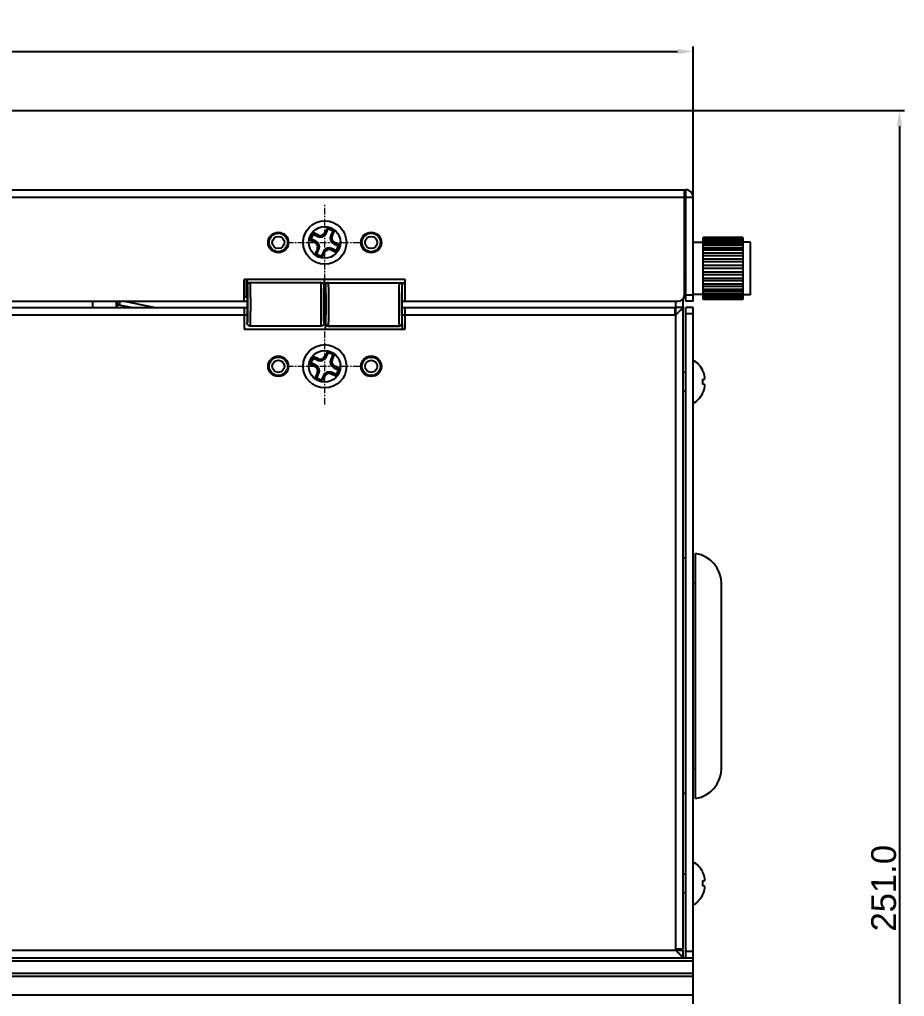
# Model space of a CAD drawing. Header units: millimetres. Extents: x 12659 to 13466, y -343 to 215.
# Drawn here: x 13110.9 to 13253.9, y -169 to -11.3 of the extents above; entities that cross this region are included whole.
import ezdxf

# ---------------------------------------------------------------- set-up
doc = ezdxf.new("R2010")
doc.units = ezdxf.units.MM
doc.header["$PDMODE"] = 3
doc.header["$PDSIZE"] = 1
doc.linetypes.add('CENTER', pattern=[17.8, 10.75, -2.35, 2.35, -2.35])
doc.linetypes.add('CENTERX2', pattern=[101.6, 63.5, -12.7, 12.7, -12.7])
doc.layers.get('0').update_dxf_attribs({"linetype": 'CONTINUOUS'})
doc.layers.get('Defpoints').update_dxf_attribs({"linetype": 'CONTINUOUS'})
doc.layers.add('3', color=112, linetype='CENTERX2', lineweight=15)
doc.layers.add('Dim', color=1, linetype='CONTINUOUS')
doc.styles.add('OMI-1', font='arial.ttf', dxfattribs={"oblique": 1})
doc.dimstyles.new('1', dxfattribs={"dimtxt": 4, "dimasz": 2.5, "dimexe": 0.8, "dimexo": 0.3, "dimgap": 0.5, "dimtad": 1, "dimtoh": 1, "dimdec": 1, "dimzin": 0, "dimdsep": 46, "dimtxsty": 'OMI-1', "dimcen": 0, "dimclrd": 256, "dimclre": 256, "dimclrt": 256, "dimadec": 0, "dimazin": 0, "dimtfac": 0.8, "dimtdec": 1, "dimtix": 1, "dimtmove": 0, "dimatfit": 3, "dimfxl": 1, "dimtolj": 1, "dimtzin": 0, "dimarcsym": 0})

# ---------------------------------------------------------------- blocks, each defined once
blk = doc.blocks.new('*D6275')
at = {"layer": 'Defpoints', "color": 0}
for p in [(13063.47, -25.98), (13236.72, -276.97), (13253.06, -276.97)]:
    blk.add_point(p, dxfattribs=at)
at = {"layer": 'Dim', "lineweight": -2, "ltscale": 0.1}
for p, q in [((13063.77, -25.98), (13253.86, -25.98)), ((13253.06, -28.48), (13253.06, -274.47)), ((13237.02, -276.97), (13253.86, -276.97))]:
    blk.add_line(p, q, dxfattribs=at)
at = {"layer": 'Dim'}
for points in [[(13253.48, -28.48), (13252.64, -28.48), (13253.06, -25.98)], [(13252.64, -274.47), (13253.48, -274.47), (13253.06, -276.97)]]:
    blk.add_solid(points, dxfattribs=at)
at = {"layer": 'Dim', "insert": (13250.52, -151.58), "char_height": 4, "attachment_point": 5, "rotation": 90, "style": 'OMI-1'}
blk.add_mtext('\\A1;251.0', dxfattribs=at)
blk = doc.blocks.new('*D6276')
at = {"layer": 'Defpoints', "color": 0}
for p in [(13219.72, -16.44), (12890.72, -39.97), (13219.72, -39.97)]:
    blk.add_point(p, dxfattribs=at)
at = {"layer": 'Dim', "linetype": 'Continuous', "lineweight": -2, "ltscale": 0.1}
for p, q in [((12890.72, -39.67), (12890.72, -15.64)), ((13219.72, -39.67), (13219.72, -15.64))]:
    blk.add_line(p, q, dxfattribs=at)
at = {"layer": 'Dim', "lineweight": -2, "ltscale": 0.1}
blk.add_line((12893.22, -16.44), (13217.22, -16.44), dxfattribs=at)
at = {"layer": 'Dim'}
for points in [[(12893.22, -16.03), (12893.22, -16.86), (12890.72, -16.44)], [(13217.22, -16.86), (13217.22, -16.03), (13219.72, -16.44)]]:
    blk.add_solid(points, dxfattribs=at)
at = {"layer": 'Dim', "insert": (13055.22, -13.9), "char_height": 4, "attachment_point": 5, "style": 'OMI-1'}
blk.add_mtext('\\A1;329.0', dxfattribs=at)

msp = doc.modelspace()

# ---------------------------------------------------------------- linework, layer by layer
at = {"color": 7, "linetype": 'Continuous'}
for p, q in [((12891.92, -38.77), (13218.52, -38.77)), ((13218.32, -55.77), (13218.32, -38.77)), ((13218.52, -56.77), (13218.52, -38.77)), ((12890.72, -39.97), (13219.72, -39.97)), ((13219.72, -56.77), (13219.72, -39.97)), ((13160.44, -45.82), (13160.21, -45.71)), ((13160.44, -45.82), (13160.77, -45.09)), ((13161.53, -45.44), (13161.19, -46.16)), ((13158.76, -47.06), (13158.04, -46.72)), ((13158.39, -45.97), (13159.11, -46.3)), ((13158.76, -47.06), (13158.66, -47.29)), ((13159.11, -46.3), (13159.22, -46.07)), ((13161.19, -46.16), (13161.43, -46.27)), ((13161.68, -47.49), (13161.79, -47.26)), ((13221.32, -47.27), (13219.72, -47.27)), ((13227.77, -46.47), (13221.32, -46.47)), ((13221.32, -56.47), (13221.32, -46.47)), ((13227.77, -46.5), (13221.32, -46.5)), ((13227.77, -46.59), (13221.32, -46.59)), ((13227.77, -46.71), (13221.32, -46.71)), ((13227.77, -46.93), (13221.32, -46.93)), ((13227.77, -47.13), (13221.32, -47.13)), ((13227.77, -46.47), (13227.77, -55.79)), ((13228.97, -47.22), (13227.77, -47.22)), ((13228.97, -55.72), (13228.97, -47.22)), ((13158.92, -49.11), (13159.25, -48.38)), ((13159.25, -48.38), (13159.02, -48.27)), ((13160, -48.73), (13159.67, -49.45)), ((13160, -48.73), (13160.24, -48.84)), ((13161.33, -48.24), (13161.22, -48.48)), ((13162.06, -48.58), (13161.33, -48.24)), ((13161.68, -47.49), (13162.4, -47.83)), ((13227.77, -47.46), (13221.32, -47.46)), ((13227.77, -47.75), (13221.32, -47.75)), ((13227.77, -48.17), (13221.32, -48.17)), ((13227.77, -48.52), (13221.32, -48.52)), ((13218.49, -49.47), (13218.35, -49.47)), ((13227.77, -49.02), (13221.32, -49.02)), ((13227.77, -49.42), (13221.32, -49.42)), ((13227.77, -49.98), (13221.32, -49.98)), ((13227.77, -50.42), (13221.32, -50.42)), ((13227.77, -51.01), (13221.32, -51.01)), ((13227.77, -51.45), (13221.32, -51.45)), ((13227.77, -52.05), (13221.32, -52.05)), ((13147.22, -56.77), (13147.22, -53.27)), ((13173.22, -53.27), (13147.22, -53.27)), ((13147.52, -53.27), (13147.52, -56.1)), ((13147.72, -54.14), (13147.72, -53.27)), ((13160.1, -53.27), (13160.1, -54.14)), ((13173.22, -56.77), (13173.22, -53.27)), ((13218.32, -53.25), (13218.42, -53.08)), ((13218.41, -53.06), (13218.52, -53.25)), ((13227.77, -52.49), (13221.32, -52.49)), ((13227.77, -53.07), (13221.32, -53.07)), ((13227.77, -53.49), (13221.32, -53.49)), ((13147.7, -54.27), (13147.7, -55.45)), ((13147.85, -53.92), (13147.87, -53.9)), ((13148.22, -53.76), (13148.21, -53.77)), ((13159.62, -53.77), (13148.21, -53.77)), ((13148.22, -53.76), (13159.6, -53.76)), ((13159.62, -53.77), (13159.6, -53.76)), ((13159.96, -53.9), (13159.98, -53.92)), ((13160.1, -53.8), (13160.65, -53.8)), ((13160.12, -55.45), (13160.12, -54.27)), ((13160.32, -55.67), (13160.32, -54.27)), ((13160.82, -53.77), (13172.24, -53.77)), ((13172.41, -53.8), (13173.22, -53.8)), ((13172.74, -60.27), (13172.74, -54.27)), ((13227.77, -54.02), (13221.32, -54.02)), ((13227.77, -54.4), (13221.32, -54.4)), ((13227.77, -54.86), (13221.32, -54.86)), ((13227.77, -55.18), (13221.32, -55.18)), ((12962.74, -56.77), (13147.74, -56.77)), ((13122.72, -56.77), (13122.72, -57.77)), ((13126.52, -56.77), (13126.52, -57.77)), ((13126.72, -57.77), (13126.72, -56.77)), ((13127.12, -57.41), (13127.12, -56.77)), ((13132.68, -57.77), (13127.62, -56.77)), ((13147.52, -56.1), (13147.22, -56.1)), ((13147.52, -55.7), (13147.72, -55.7)), ((13160.08, -55.46), (13160.08, -55.45)), ((13160.08, -55.46), (13160.08, -55.45)), ((13160.33, -55.67), (13160.11, -55.67)), ((13160.37, -55.67), (13160.37, -55.69)), ((13160.37, -55.67), (13160.37, -55.69)), ((13172.74, -56.77), (13217.32, -56.77)), ((13216.92, -161.37), (13216.92, -56.77)), ((13218.12, -161.37), (13218.12, -56.37)), ((13219.72, -55.77), (13218.52, -55.77)), ((13219.72, -56.77), (13218.52, -56.77)), ((13221.32, -55.67), (13219.72, -55.67)), ((13227.77, -55.55), (13221.32, -55.55)), ((13227.77, -55.79), (13221.32, -55.79)), ((13227.77, -56.06), (13221.32, -56.06)), ((13227.77, -56.22), (13221.32, -56.22)), ((13227.77, -56.38), (13221.32, -56.38)), ((13227.77, -56.44), (13221.32, -56.44)), ((13227.77, -56.47), (13221.32, -56.47)), ((13228.97, -55.72), (13227.77, -55.72)), ((13227.77, -55.8), (13227.77, -56.47)), ((12962.74, -57.77), (13147.74, -57.77)), ((13128.97, -57.77), (13126.72, -57.33)), ((13147.22, -57.77), (13147.22, -61.27)), ((13172.74, -57.77), (13216.82, -57.77)), ((13173.22, -61.27), (13173.22, -57.77)), ((13216.82, -59.07), (13216.82, -57.77)), ((13218.12, -57.77), (13216.92, -57.77)), ((13219.72, -57.77), (13218.52, -57.77)), ((13218.52, -162.77), (13218.52, -57.77)), ((13219.72, -274.97), (13219.72, -57.77)), ((12962.74, -58.97), (13147.7, -58.97)), ((13147.7, -59.1), (13147.7, -60.27)), ((13160.08, -59.1), (13160.08, -59.09)), ((13160.08, -59.1), (13160.08, -59.09)), ((13160.11, -58.87), (13160.33, -58.87)), ((13160.32, -58.97), (13160.12, -58.97)), ((13160.12, -59.09), (13160.12, -59.09)), ((13160.12, -60.27), (13160.12, -59.1)), ((13160.32, -60.27), (13160.32, -58.87)), ((13160.37, -58.86), (13160.37, -58.87)), ((13160.37, -58.86), (13160.37, -58.87)), ((13172.74, -58.97), (13216.82, -58.97)), ((13216.82, -59.07), (13216.92, -59.07)), ((13219.72, -58.77), (13218.52, -58.77)), ((13147.22, -61.27), (13173.22, -61.27)), ((13159.62, -60.77), (13148.2, -60.77)), ((13160.34, -61.27), (13160.34, -60.4)), ((13160.49, -60.64), (13160.47, -60.63)), ((13160.82, -60.77), (13172.24, -60.77)), ((13160.82, -60.77), (13160.84, -60.79)), ((13172.22, -60.79), (13160.84, -60.79)), ((13172.22, -60.79), (13172.24, -60.77)), ((13172.59, -60.63), (13172.58, -60.64)), ((13172.72, -60.4), (13172.72, -61.27)), ((13158.39, -65.97), (13159.11, -66.3)), ((13159.11, -66.3), (13159.22, -66.07)), ((13160.44, -65.82), (13160.21, -65.71)), ((13160.44, -65.82), (13160.77, -65.09)), ((13161.53, -65.44), (13161.19, -66.16)), ((13161.19, -66.16), (13161.43, -66.27)), ((13158.76, -67.06), (13158.04, -66.72)), ((13158.76, -67.06), (13158.66, -67.29)), ((13161.68, -67.49), (13161.79, -67.26)), ((13161.68, -67.49), (13162.4, -67.83)), ((13158.92, -69.11), (13159.25, -68.38)), ((13159.25, -68.38), (13159.02, -68.27)), ((13160, -68.73), (13159.67, -69.45)), ((13160, -68.73), (13160.24, -68.84)), ((13161.33, -68.24), (13161.22, -68.48)), ((13162.06, -68.58), (13161.33, -68.24)), ((13218.52, -68.27), (13218.12, -68.27)), ((13221.28, -67.97), (13221.28, -67.93)), ((13221.28, -69.36), (13221.55, -69.32)), ((13221.28, -70.18), (13221.28, -69.36)), ((13221.55, -70.23), (13221.28, -70.18)), ((13218.52, -71.27), (13218.12, -71.27)), ((13221.28, -71.62), (13221.28, -71.58)), ((13220.12, -137.07), (13220.12, -97.47)), ((13218.52, -98.27), (13218.12, -98.27)), ((13220.12, -102.27), (13219.72, -102.27)), ((13224.32, -132.14), (13224.32, -102.41)), ((13220.12, -132.27), (13219.72, -132.27)), ((13218.52, -136.27), (13218.12, -136.27)), ((13218.52, -149.27), (13218.12, -149.27)), ((13221.28, -148.97), (13221.28, -148.93)), ((13221.28, -150.36), (13221.55, -150.32)), ((13221.28, -151.18), (13221.28, -150.36)), ((13221.55, -151.23), (13221.28, -151.18)), ((13218.52, -152.27), (13218.12, -152.27)), ((13221.28, -152.62), (13221.28, -152.58)), ((12934.82, -161.57), (13218.12, -161.57)), ((13218.12, -161.37), (13216.82, -161.37)), ((13216.82, -161.37), (13216.82, -161.57)), ((13218.12, -162.77), (13218.12, -161.57)), ((13219.72, -161.77), (13218.52, -161.77)), ((12935.72, -162.77), (13219.72, -162.77)), ((12935.72, -163.27), (13219.72, -163.27)), ((12935.72, -165.27), (13219.72, -165.27)), ((12935.72, -165.77), (13219.72, -165.77)), ((12935.72, -168.77), (13219.72, -168.77))]:
    msp.add_line(p, q, dxfattribs=at)
for centre, radius in [((13160.22, -47.27), 3.5), ((13152.72, -47.27), 1.65), ((13152.72, -47.27), 1.65), ((13160.22, -47.27), 2.55), ((13167.72, -47.27), 1.65), ((13152.72, -47.27), 1.5), ((13152.72, -47.27), 1.5), ((13152.72, -47.27), 1.49), ((13152.72, -47.27), 1.49), ((13152.72, -47.27), 0.986), ((13152.72, -47.27), 0.986), ((13167.72, -47.27), 1.5), ((13167.72, -47.27), 1.49), ((13167.72, -47.27), 0.986), ((13160.22, -67.27), 3.5), ((13152.72, -67.27), 1.65), ((13152.72, -67.27), 1.5), ((13152.72, -67.27), 1.49), ((13160.22, -67.27), 2.55), ((13167.72, -67.27), 1.65), ((13167.72, -67.27), 1.5), ((13167.72, -67.27), 1.49), ((13152.72, -67.27), 0.986), ((13167.72, -67.27), 0.986)]:
    msp.add_circle(centre, radius, dxfattribs=at)
for centre, radius, start, end in [((13218.52, -39.97), 1.2, 0, 90), ((13160.22, -47.27), 2.47, 140.2691, 170.1128), ((13139.82, -91.19), 49.11, 66.737, 67.8751), ((13165.61, -44.05), 7.48, 192.6924, 194.8736), ((13159.52, -45.37), 0.762, 246.7342, 333.6478), ((13204.71, -67.76), 49.67, 152.5132, 153.6386), ((13154.03, -48.31), 7.48, 25.5083, 27.6896), ((13160.22, -47.27), 2.47, 50.2691, 80.1128), ((13160.22, -47.27), 2.25, 54.5826, 75.7993), ((13116.31, -26.87), 49.11, 336.737, 337.8751), ((13163.45, -52.67), 7.48, 102.6924, 104.8736), ((13161.26, -53.47), 7.48, 115.5083, 117.6896), ((13180.71, -2.79), 49.67, 242.5132, 243.6386), ((13160.22, -47.27), 2.25, 144.5826, 165.7993), ((13158.32, -47.97), 0.762, 336.7352, 63.6468), ((13158.35, -47.96), 1, 335.191, 65.191), ((13159.53, -45.4), 1, 245.191, 335.191), ((13162.1, -46.58), 1, 155.191, 245.191), ((13162.13, -46.57), 0.762, 156.7341, 243.6478), ((13139.73, -91.76), 49.67, 62.5132, 63.6386), ((13204.14, -67.67), 49.11, 156.737, 157.8751), ((13115.74, -26.79), 49.67, 332.5132, 333.6386), ((13160.91, -49.15), 1, 65.191, 155.191), ((13160.92, -49.18), 0.762, 66.7353, 153.6467), ((13180.62, -3.36), 49.11, 246.737, 247.8751), ((13160.22, -47.27), 2.25, 324.5826, 345.7993), ((13154.83, -50.5), 7.48, 12.6924, 14.8736), ((13160.22, -47.27), 2.47, 320.2691, 350.1128), ((13159.18, -41.08), 7.48, 295.5083, 297.6896), ((13157, -41.88), 7.48, 282.6924, 284.8736), ((13160.22, -47.27), 2.47, 230.2691, 260.1128), ((13160.22, -47.27), 2.25, 234.5826, 255.7993), ((13166.42, -46.23), 7.48, 205.5083, 207.6896), ((13148.21, -54.27), 0.502, 164.9041, 179.9698), ((13148.2, -54.27), 0.5, 157.5925, 164.8675), ((13148.21, -54.27), 0.501, 127.617, 134.9894), ((13148.21, -54.27), 0.5, 90.0041, 127.6261), ((13159.62, -54.27), 0.5, 52.6026, 89.9958), ((13159.62, -54.27), 0.501, 45.0099, 52.6118), ((13159.62, -54.27), 0.499, 45.0008, 47.8358), ((13159.62, -54.27), 0.5, 15.1595, 45.0013), ((13159.62, -54.27), 0.502, 0.031, 15.1196), ((13160.82, -54.27), 0.501, 135.0461, 179.9486), ((13160.82, -54.27), 0.501, 90.0469, 134.9462), ((13217.32, -55.77), 1, 270, 0), ((13160.82, -60.27), 0.502, 180.031, 195.1196), ((13160.82, -60.27), 0.5, 195.1595, 225.0013), ((13160.82, -60.27), 0.501, 225.0099, 232.6118), ((13160.82, -60.27), 0.499, 225.0008, 227.8359), ((13160.82, -60.27), 0.5, 232.6026, 269.9958), ((13172.24, -60.27), 0.5, 270.0041, 307.6261), ((13172.24, -60.27), 0.501, 307.617, 314.9894), ((13172.24, -60.27), 0.5, 314.9989, 344.8646), ((13172.24, -60.27), 0.502, 344.9041, 359.9698), ((13160.22, -67.27), 2.47, 140.2691, 170.1128), ((13160.22, -67.27), 2.25, 144.5826, 165.7993), ((13139.82, -111.19), 49.11, 66.737, 67.8751), ((13165.61, -64.05), 7.48, 192.6924, 194.8736), ((13159.53, -65.4), 1, 245.191, 335.191), ((13159.52, -65.37), 0.762, 246.7342, 333.6478), ((13204.71, -87.76), 49.67, 152.5132, 153.6386), ((13154.03, -68.31), 7.48, 25.5083, 27.6896), ((13160.22, -67.27), 2.47, 50.2691, 80.1128), ((13160.22, -67.27), 2.25, 54.5826, 75.7993), ((13162.1, -66.58), 1, 155.191, 245.191), ((13116.31, -46.87), 49.11, 336.737, 337.8751), ((13163.45, -72.67), 7.48, 102.6924, 104.8736), ((13161.26, -73.47), 7.48, 115.5083, 117.6896), ((13180.71, -22.79), 49.67, 242.5132, 243.6386), ((13158.32, -67.97), 0.762, 336.7352, 63.6468), ((13158.35, -67.96), 1, 335.191, 65.191), ((13162.13, -66.57), 0.762, 156.7341, 243.6478), ((13139.73, -111.76), 49.67, 62.5132, 63.6386), ((13160.22, -67.27), 2.25, 324.5826, 345.7993), ((13160.22, -67.27), 2.47, 320.2691, 350.1128), ((13159.18, -61.08), 7.48, 295.5083, 297.6896), ((13217.66, -69.77), 4.06, 27.0569, 59.4898), ((13204.14, -87.67), 49.11, 156.737, 157.8751), ((13157, -61.88), 7.48, 282.6924, 284.8736), ((13160.22, -67.27), 2.47, 230.2691, 260.1128), ((13160.22, -67.27), 2.25, 234.5826, 255.7993), ((13115.74, -46.79), 49.67, 332.5132, 333.6386), ((13160.91, -69.15), 1, 65.191, 155.191), ((13160.92, -69.18), 0.762, 66.7353, 153.6467), ((13180.62, -23.36), 49.11, 246.737, 247.8751), ((13154.83, -70.5), 7.48, 12.6924, 14.8736), ((13217.61, -69.76), 4.08, 24.1273, 26.031), ((13217.6, -69.77), 4.1, 16.5379, 24.1235), ((13217.59, -69.77), 4.1, 14.9385, 16.5389), ((13219.29, -69.32), 2.35, 12.9828, 14.9496), ((13166.42, -66.23), 7.48, 205.5083, 207.6896), ((13217.6, -69.78), 4.1, 335.8765, 343.4621), ((13217.59, -69.78), 4.1, 343.4611, 345.0615), ((13219.29, -70.23), 2.35, 345.0504, 347.0173), ((13217.66, -69.77), 4.06, 300.5102, 332.9431), ((13217.61, -69.78), 4.08, 333.969, 335.8727), ((13219.32, -102.41), 5, 0, 80.7931), ((13219.32, -132.14), 5, 279.2069, 0), ((13217.66, -150.77), 4.06, 27.0569, 59.4898), ((13217.61, -150.76), 4.08, 24.1273, 26.031), ((13217.6, -150.77), 4.1, 16.5379, 24.1235), ((13217.59, -150.77), 4.1, 14.9385, 16.5389), ((13219.29, -150.32), 2.35, 12.9828, 14.9496), ((13217.66, -150.77), 4.06, 300.5102, 332.9431), ((13217.61, -150.78), 4.08, 333.969, 335.8727), ((13217.6, -150.78), 4.1, 335.8765, 343.4621), ((13217.59, -150.78), 4.1, 343.4611, 345.0615), ((13219.29, -151.23), 2.35, 345.0504, 347.0173)]:
    msp.add_arc(centre, radius, start, end, dxfattribs=at)
for centre, major_axis, ratio, start_param, end_param in [((13148.22, -54.26), (-0.354, -0.354), 0.999695, 3.926839, 4.712389), ((13159.6, -54.26), (-0.354, 0.354), 0.999695, 4.712389, 5.497939), ((13147.7, -57.27), (0, 1.82), 0.017455, 3.141593, 6.283185), ((13160.32, -57.27), (0, 1.75), 0.017455, -2.724537, -0.417055), ((13160.84, -60.29), (0.354, -0.354), 0.999695, 4.712389, 5.497939), ((13172.22, -60.29), (0.354, 0.354), 0.999695, 3.926839, 4.712389)]:
    msp.add_ellipse(centre, major_axis=major_axis, ratio=ratio, start_param=start_param, end_param=end_param, dxfattribs=at)
for points, knots in [([(13218.35, -49.47), (13218.36, -49.47), (13218.36, -49.48), (13218.37, -49.49), (13218.37, -49.51), (13218.38, -49.54), (13218.39, -49.6), (13218.4, -49.66), (13218.4, -49.74), (13218.41, -49.83), (13218.42, -49.98), (13218.44, -50.19), (13218.45, -50.47), (13218.47, -50.78), (13218.48, -51), (13218.49, -51.11)], [0, 0, 0, 0, 0.006793, 0.013024, 0.021378, 0.044586, 0.076472, 0.116858, 0.165482, 0.221993, 0.285978, 0.434427, 0.606426, 0.796843, 1, 1, 1, 1]), ([(13147.7, -54.27), (13147.71, -54.27), (13147.71, -54.27), (13147.71, -54.28), (13147.71, -54.3), (13147.71, -54.32), (13147.72, -54.35), (13147.72, -54.4), (13147.72, -54.45), (13147.73, -54.51), (13147.73, -54.61), (13147.73, -54.76), (13147.74, -54.96), (13147.74, -55.19), (13147.75, -55.36), (13147.75, -55.45)], [0, 0, 0, 0, 0.001539, 0.004756, 0.017201, 0.037888, 0.066841, 0.103973, 0.149164, 0.202281, 0.263139, 0.407277, 0.579699, 0.778149, 1, 1, 1, 1]), ([(13147.7, -54.27), (13147.71, -54.27), (13147.71, -54.27), (13147.71, -54.28), (13147.71, -54.3), (13147.71, -54.32), (13147.72, -54.35), (13147.72, -54.4), (13147.72, -54.45), (13147.73, -54.51), (13147.73, -54.61), (13147.73, -54.76), (13147.74, -54.96), (13147.74, -55.19), (13147.75, -55.36), (13147.75, -55.45)], [0, 0, 0, 0, 0.001539, 0.004756, 0.017201, 0.037888, 0.066841, 0.103973, 0.149164, 0.202281, 0.26314, 0.407277, 0.579699, 0.778149, 1, 1, 1, 1]), ([(13148.26, -57.27), (13148.26, -57.05), (13148.26, -56.6), (13148.25, -56.05), (13148.25, -55.63), (13148.25, -55.34), (13148.25, -55.06), (13148.24, -54.81), (13148.24, -54.58), (13148.23, -54.37), (13148.23, -54.2), (13148.23, -54.07), (13148.22, -53.98), (13148.22, -53.93), (13148.22, -53.88), (13148.22, -53.85), (13148.21, -53.82), (13148.21, -53.79), (13148.21, -53.78), (13148.21, -53.78), (13148.21, -53.77), (13148.2, -53.77)], [0, 0, 0, 0, 0.194697, 0.382101, 0.470803, 0.55505, 0.63402, 0.70679, 0.772472, 0.830568, 0.880713, 0.922542, 0.940226, 0.955698, 0.968916, 0.979841, 0.988432, 0.994654, 0.99848, 0.999503, 1, 1, 1, 1]), ([(13148.26, -57.27), (13148.26, -57.05), (13148.26, -56.6), (13148.25, -56.05), (13148.25, -55.63), (13148.25, -55.34), (13148.25, -55.06), (13148.24, -54.81), (13148.24, -54.58), (13148.23, -54.37), (13148.23, -54.2), (13148.23, -54.07), (13148.22, -53.98), (13148.22, -53.93), (13148.22, -53.88), (13148.22, -53.85), (13148.21, -53.82), (13148.21, -53.79), (13148.21, -53.78), (13148.21, -53.78), (13148.21, -53.77), (13148.2, -53.77)], [0, 0, 0, 0, 0.194697, 0.382101, 0.470803, 0.55505, 0.63402, 0.70679, 0.772472, 0.830568, 0.880713, 0.922542, 0.940226, 0.955698, 0.968916, 0.979841, 0.988432, 0.994654, 0.99848, 0.999503, 1, 1, 1, 1]), ([(13159.62, -53.77), (13159.62, -53.77), (13159.62, -53.78), (13159.62, -53.78), (13159.62, -53.79), (13159.61, -53.82), (13159.61, -53.85), (13159.61, -53.88), (13159.61, -53.93), (13159.6, -53.98), (13159.6, -54.07), (13159.6, -54.2), (13159.59, -54.37), (13159.59, -54.58), (13159.58, -54.81), (13159.58, -55.06), (13159.58, -55.34), (13159.58, -55.63), (13159.57, -56.05), (13159.57, -56.6), (13159.57, -57.27), (13159.57, -57.95), (13159.57, -58.5), (13159.58, -58.92), (13159.58, -59.21), (13159.58, -59.49), (13159.58, -59.74), (13159.59, -59.97), (13159.59, -60.17), (13159.6, -60.35), (13159.6, -60.48), (13159.6, -60.56), (13159.61, -60.62), (13159.61, -60.66), (13159.61, -60.7), (13159.61, -60.73), (13159.62, -60.75), (13159.62, -60.77), (13159.62, -60.77), (13159.62, -60.77), (13159.62, -60.77)], [0, 0, 0, 0, 0.000248, 0.00076, 0.002673, 0.005784, 0.01008, 0.015542, 0.022151, 0.029887, 0.038729, 0.059644, 0.084716, 0.113764, 0.146605, 0.18299, 0.222475, 0.264599, 0.30895, 0.402651, 0.5, 0.597349, 0.69105, 0.735401, 0.777525, 0.81701, 0.853395, 0.886236, 0.915284, 0.940356, 0.961271, 0.970113, 0.977849, 0.984458, 0.98992, 0.994216, 0.997327, 0.99924, 0.999752, 1, 1, 1, 1]), ([(13159.62, -53.77), (13159.62, -53.77), (13159.62, -53.78), (13159.62, -53.78), (13159.62, -53.79), (13159.61, -53.82), (13159.61, -53.85), (13159.61, -53.88), (13159.61, -53.93), (13159.6, -53.98), (13159.6, -54.07), (13159.6, -54.2), (13159.59, -54.37), (13159.59, -54.58), (13159.58, -54.81), (13159.58, -55.06), (13159.58, -55.34), (13159.58, -55.63), (13159.57, -56.05), (13159.57, -56.6), (13159.57, -57.27), (13159.57, -57.95), (13159.57, -58.5), (13159.58, -58.92), (13159.58, -59.21), (13159.58, -59.49), (13159.58, -59.74), (13159.59, -59.97), (13159.59, -60.17), (13159.6, -60.35), (13159.6, -60.48), (13159.6, -60.56), (13159.61, -60.62), (13159.61, -60.66), (13159.61, -60.7), (13159.61, -60.73), (13159.62, -60.75), (13159.62, -60.77), (13159.62, -60.77), (13159.62, -60.77), (13159.62, -60.77)], [0, 0, 0, 0, 0.000248, 0.00076, 0.002673, 0.005784, 0.01008, 0.015542, 0.022151, 0.029887, 0.038729, 0.059644, 0.084716, 0.113764, 0.146605, 0.18299, 0.222475, 0.264599, 0.30895, 0.402651, 0.5, 0.597349, 0.69105, 0.735401, 0.777525, 0.81701, 0.853395, 0.886236, 0.915284, 0.940356, 0.961271, 0.970113, 0.977849, 0.984458, 0.98992, 0.994216, 0.997327, 0.99924, 0.999752, 1, 1, 1, 1]), ([(13159.62, -53.77), (13159.68, -53.77), (13159.81, -53.8), (13159.91, -53.86), (13159.96, -53.9)], [0, 0, 0, 0, 0.500036, 1, 1, 1, 1]), ([(13160.08, -55.45), (13160.08, -55.36), (13160.08, -55.2), (13160.09, -54.96), (13160.09, -54.76), (13160.1, -54.61), (13160.1, -54.51), (13160.1, -54.45), (13160.11, -54.4), (13160.11, -54.35), (13160.11, -54.32), (13160.12, -54.3), (13160.12, -54.28), (13160.12, -54.27), (13160.12, -54.27), (13160.12, -54.27)], [0, 0, 0, 0, 0.221843, 0.420284, 0.592702, 0.736836, 0.797703, 0.850821, 0.896013, 0.933149, 0.962106, 0.9828, 0.995251, 0.998466, 1, 1, 1, 1]), ([(13160.32, -54.27), (13160.32, -54.27), (13160.32, -54.28), (13160.33, -54.28), (13160.33, -54.3), (13160.33, -54.33), (13160.34, -54.37), (13160.34, -54.42), (13160.34, -54.49), (13160.34, -54.56), (13160.35, -54.68), (13160.35, -54.86), (13160.36, -55.1), (13160.36, -55.38), (13160.37, -55.57), (13160.37, -55.67)], [0, 0, 0, 0, 0.001462, 0.00469, 0.017318, 0.03833, 0.067699, 0.10531, 0.151031, 0.204697, 0.26608, 0.411011, 0.58353, 0.780916, 1, 1, 1, 1]), ([(13160.32, -54.27), (13160.32, -54.27), (13160.32, -54.28), (13160.33, -54.28), (13160.33, -54.3), (13160.33, -54.33), (13160.34, -54.37), (13160.34, -54.42), (13160.34, -54.49), (13160.34, -54.56), (13160.35, -54.68), (13160.35, -54.86), (13160.36, -55.1), (13160.36, -55.38), (13160.37, -55.57), (13160.37, -55.67)], [0, 0, 0, 0, 0.001462, 0.00469, 0.017318, 0.03833, 0.067699, 0.10531, 0.151031, 0.204697, 0.26608, 0.411011, 0.58353, 0.780916, 1, 1, 1, 1]), ([(13160.82, -60.77), (13160.82, -60.77), (13160.82, -60.77), (13160.83, -60.77), (13160.83, -60.75), (13160.83, -60.73), (13160.83, -60.7), (13160.84, -60.66), (13160.84, -60.62), (13160.84, -60.56), (13160.84, -60.48), (13160.85, -60.35), (13160.85, -60.17), (13160.86, -59.97), (13160.86, -59.74), (13160.86, -59.49), (13160.87, -59.21), (13160.87, -58.92), (13160.87, -58.5), (13160.87, -57.95), (13160.88, -57.27), (13160.87, -56.6), (13160.87, -56.05), (13160.87, -55.63), (13160.87, -55.34), (13160.86, -55.06), (13160.86, -54.81), (13160.86, -54.58), (13160.85, -54.37), (13160.85, -54.2), (13160.84, -54.07), (13160.84, -53.98), (13160.84, -53.93), (13160.84, -53.88), (13160.83, -53.85), (13160.83, -53.82), (13160.83, -53.79), (13160.83, -53.78), (13160.82, -53.78), (13160.82, -53.77), (13160.82, -53.77)], [0, 0, 0, 0, 0.000248, 0.00076, 0.002673, 0.005784, 0.01008, 0.015542, 0.022151, 0.029887, 0.038729, 0.059644, 0.084716, 0.113764, 0.146605, 0.18299, 0.222475, 0.264599, 0.30895, 0.402651, 0.5, 0.597349, 0.69105, 0.735401, 0.777525, 0.81701, 0.853395, 0.886236, 0.915284, 0.940356, 0.961271, 0.970113, 0.977849, 0.984458, 0.98992, 0.994216, 0.997327, 0.99924, 0.999752, 1, 1, 1, 1]), ([(13160.82, -60.77), (13160.82, -60.77), (13160.82, -60.77), (13160.83, -60.77), (13160.83, -60.75), (13160.83, -60.73), (13160.83, -60.7), (13160.84, -60.66), (13160.84, -60.62), (13160.84, -60.56), (13160.84, -60.48), (13160.85, -60.35), (13160.85, -60.17), (13160.86, -59.97), (13160.86, -59.74), (13160.86, -59.49), (13160.87, -59.21), (13160.87, -58.92), (13160.87, -58.5), (13160.87, -57.95), (13160.88, -57.27), (13160.87, -56.6), (13160.87, -56.05), (13160.87, -55.63), (13160.87, -55.34), (13160.86, -55.06), (13160.86, -54.81), (13160.86, -54.58), (13160.85, -54.37), (13160.85, -54.2), (13160.84, -54.07), (13160.84, -53.98), (13160.84, -53.93), (13160.84, -53.88), (13160.83, -53.85), (13160.83, -53.82), (13160.83, -53.79), (13160.83, -53.78), (13160.82, -53.78), (13160.82, -53.77), (13160.82, -53.77)], [0, 0, 0, 0, 0.000248, 0.00076, 0.002673, 0.005784, 0.01008, 0.015542, 0.022151, 0.029887, 0.038729, 0.059644, 0.084716, 0.113764, 0.146605, 0.18299, 0.222475, 0.264599, 0.30895, 0.402651, 0.5, 0.597349, 0.69105, 0.735401, 0.777525, 0.81701, 0.853395, 0.886236, 0.915284, 0.940356, 0.961271, 0.970113, 0.977849, 0.984458, 0.98992, 0.994216, 0.997327, 0.99924, 0.999752, 1, 1, 1, 1]), ([(13172.24, -53.77), (13172.24, -53.77), (13172.24, -53.78), (13172.24, -53.78), (13172.23, -53.79), (13172.23, -53.82), (13172.23, -53.85), (13172.23, -53.88), (13172.22, -53.93), (13172.22, -53.98), (13172.22, -54.07), (13172.21, -54.2), (13172.21, -54.37), (13172.21, -54.58), (13172.2, -54.81), (13172.2, -55.06), (13172.2, -55.34), (13172.19, -55.63), (13172.19, -56.05), (13172.19, -56.6), (13172.19, -57.05), (13172.19, -57.27)], [0, 0, 0, 0, 0.000497, 0.00152, 0.005346, 0.011568, 0.020159, 0.031084, 0.044302, 0.059774, 0.077458, 0.119287, 0.169432, 0.227528, 0.29321, 0.36598, 0.44495, 0.529197, 0.617899, 0.805303, 1, 1, 1, 1]), ([(13172.24, -53.77), (13172.3, -53.77), (13172.44, -53.8), (13172.6, -53.91), (13172.71, -54.08), (13172.74, -54.21), (13172.74, -54.27)], [0, 0, 0, 0, 0.249991, 0.500001, 0.75001, 1, 1, 1, 1]), ([(13172.24, -53.77), (13172.3, -53.77), (13172.44, -53.8), (13172.6, -53.91), (13172.71, -54.08), (13172.74, -54.21), (13172.74, -54.27)], [0, 0, 0, 0, 0.249991, 0.500001, 0.75001, 1, 1, 1, 1]), ([(13172.69, -57.27), (13172.69, -57.08), (13172.69, -56.69), (13172.69, -56.14), (13172.69, -55.7), (13172.7, -55.37), (13172.7, -55.16), (13172.71, -54.96), (13172.71, -54.78), (13172.71, -54.63), (13172.72, -54.51), (13172.72, -54.42), (13172.73, -54.36), (13172.73, -54.33), (13172.73, -54.31), (13172.73, -54.29), (13172.74, -54.28), (13172.74, -54.27), (13172.74, -54.27)], [0, 0, 0, 0, 0.195325, 0.383104, 0.55612, 0.634972, 0.707684, 0.773563, 0.831963, 0.882329, 0.924172, 0.957097, 0.970113, 0.980791, 0.989104, 0.995043, 0.998625, 1, 1, 1, 1]), ([(13147.75, -55.45), (13147.75, -55.58), (13147.76, -56.19), (13147.76, -56.8), (13147.76, -57.27)], [0, 0, 0, 0, 0.22562, 1, 1, 1, 1]), ([(13147.75, -55.45), (13147.75, -55.58), (13147.76, -56.19), (13147.76, -56.8), (13147.76, -57.27)], [0, 0, 0, 0, 0.225621, 1, 1, 1, 1]), ([(13160.07, -57.27), (13160.07, -57.11), (13160.07, -56.51), (13160.07, -55.9), (13160.08, -55.46)], [0, 0, 0, 0, 0.267283, 1, 1, 1, 1]), ([(13160.07, -57.27), (13160.07, -57.11), (13160.07, -56.51), (13160.07, -55.9), (13160.08, -55.46)], [0, 0, 0, 0, 0.267283, 1, 1, 1, 1]), ([(13160.09, -57.27), (13160.09, -56.96), (13160.09, -56.53), (13160.1, -55.99), (13160.1, -55.77), (13160.11, -55.67)], [0, 0, 0, 0, 0.581143, 0.819734, 1, 1, 1, 1]), ([(13160.09, -57.27), (13160.09, -56.96), (13160.09, -56.53), (13160.1, -55.99), (13160.1, -55.77), (13160.11, -55.67)], [0, 0, 0, 0, 0.581143, 0.819734, 1, 1, 1, 1]), ([(13160.11, -55.67), (13160.11, -55.62), (13160.11, -55.56), (13160.12, -55.49), (13160.12, -55.47), (13160.12, -55.46)], [0, 0, 0, 0, 0.662431, 0.872923, 1, 1, 1, 1]), ([(13160.12, -55.46), (13160.12, -55.46), (13160.12, -55.45), (13160.12, -55.45), (13160.12, -55.45)], [0, 0, 0, 0, 0.342816, 1, 1, 1, 1]), ([(13160.12, -55.45), (13160.12, -55.45), (13160.12, -55.45), (13160.12, -55.45), (13160.12, -55.45)], [0, 0, 0, 0, 0.601514, 1, 1, 1, 1]), ([(13160.12, -55.46), (13160.12, -55.45), (13160.12, -55.45), (13160.12, -55.45), (13160.12, -55.45)], [0, 0, 0, 0, 0.715478, 1, 1, 1, 1]), ([(13160.37, -55.69), (13160.37, -56.22), (13160.38, -57.27), (13160.37, -58.33), (13160.37, -58.86)], [0, 0, 0, 0, 0.499963, 1, 1, 1, 1]), ([(13160.37, -55.69), (13160.37, -56.22), (13160.38, -57.27), (13160.37, -58.33), (13160.37, -58.86)], [0, 0, 0, 0, 0.499963, 1, 1, 1, 1]), ([(13147.76, -57.27), (13147.76, -57.44), (13147.76, -58.05), (13147.75, -58.65), (13147.75, -59.1)], [0, 0, 0, 0, 0.267599, 1, 1, 1, 1]), ([(13147.76, -57.27), (13147.76, -57.44), (13147.76, -58.05), (13147.75, -58.65), (13147.75, -59.1)], [0, 0, 0, 0, 0.267599, 1, 1, 1, 1]), ([(13148.2, -60.77), (13148.21, -60.77), (13148.21, -60.77), (13148.21, -60.77), (13148.21, -60.75), (13148.21, -60.73), (13148.22, -60.7), (13148.22, -60.66), (13148.22, -60.62), (13148.22, -60.56), (13148.23, -60.48), (13148.23, -60.35), (13148.23, -60.17), (13148.24, -59.97), (13148.24, -59.74), (13148.25, -59.49), (13148.25, -59.21), (13148.25, -58.92), (13148.25, -58.5), (13148.26, -57.95), (13148.26, -57.5), (13148.26, -57.27)], [0, 0, 0, 0, 0.000497, 0.00152, 0.005346, 0.011568, 0.020159, 0.031084, 0.044302, 0.059774, 0.077458, 0.119287, 0.169432, 0.227528, 0.29321, 0.36598, 0.44495, 0.529197, 0.617899, 0.805303, 1, 1, 1, 1]), ([(13160.08, -59.09), (13160.08, -58.95), (13160.07, -58.35), (13160.07, -57.74), (13160.07, -57.27)], [0, 0, 0, 0, 0.225984, 1, 1, 1, 1]), ([(13160.08, -59.09), (13160.08, -58.95), (13160.07, -58.35), (13160.07, -57.74), (13160.07, -57.27)], [0, 0, 0, 0, 0.225984, 1, 1, 1, 1]), ([(13160.11, -58.87), (13160.1, -58.78), (13160.1, -58.55), (13160.09, -58.02), (13160.09, -57.58), (13160.09, -57.27)], [0, 0, 0, 0, 0.180241, 0.418836, 1, 1, 1, 1]), ([(13160.11, -58.87), (13160.1, -58.78), (13160.1, -58.55), (13160.09, -58.02), (13160.09, -57.58), (13160.09, -57.27)], [0, 0, 0, 0, 0.18024, 0.418836, 1, 1, 1, 1]), ([(13172.19, -57.27), (13172.19, -57.5), (13172.19, -57.95), (13172.19, -58.5), (13172.19, -58.92), (13172.2, -59.21), (13172.2, -59.49), (13172.2, -59.74), (13172.21, -59.97), (13172.21, -60.17), (13172.21, -60.35), (13172.22, -60.48), (13172.22, -60.56), (13172.22, -60.62), (13172.23, -60.66), (13172.23, -60.7), (13172.23, -60.73), (13172.23, -60.75), (13172.24, -60.77), (13172.24, -60.77), (13172.24, -60.77), (13172.24, -60.77)], [0, 0, 0, 0, 0.194697, 0.382101, 0.470803, 0.55505, 0.63402, 0.70679, 0.772472, 0.830568, 0.880713, 0.922542, 0.940226, 0.955698, 0.968916, 0.979841, 0.988432, 0.994654, 0.99848, 0.999503, 1, 1, 1, 1]), ([(13172.19, -57.27), (13172.19, -57.5), (13172.19, -57.95), (13172.19, -58.5), (13172.19, -58.92), (13172.2, -59.21), (13172.2, -59.49), (13172.2, -59.74), (13172.21, -59.97), (13172.21, -60.17), (13172.21, -60.35), (13172.22, -60.48), (13172.22, -60.56), (13172.22, -60.62), (13172.23, -60.66), (13172.23, -60.7), (13172.23, -60.73), (13172.23, -60.75), (13172.24, -60.77), (13172.24, -60.77), (13172.24, -60.77), (13172.24, -60.77)], [0, 0, 0, 0, 0.194697, 0.382101, 0.470803, 0.55505, 0.63402, 0.70679, 0.772472, 0.830568, 0.880713, 0.922542, 0.940226, 0.955698, 0.968916, 0.979841, 0.988432, 0.994654, 0.99848, 0.999503, 1, 1, 1, 1]), ([(13172.74, -60.27), (13172.74, -60.27), (13172.74, -60.27), (13172.73, -60.26), (13172.73, -60.24), (13172.73, -60.21), (13172.73, -60.18), (13172.72, -60.13), (13172.72, -60.04), (13172.71, -59.91), (13172.71, -59.76), (13172.71, -59.59), (13172.7, -59.39), (13172.7, -59.17), (13172.69, -58.85), (13172.69, -58.41), (13172.69, -57.85), (13172.69, -57.47), (13172.69, -57.27)], [0, 0, 0, 0, 0.001375, 0.004957, 0.010896, 0.019209, 0.029887, 0.042903, 0.075828, 0.117671, 0.168037, 0.226438, 0.292316, 0.365029, 0.44388, 0.616896, 0.804675, 1, 1, 1, 1]), ([(13172.74, -60.27), (13172.74, -60.27), (13172.74, -60.27), (13172.73, -60.26), (13172.73, -60.24), (13172.73, -60.21), (13172.73, -60.18), (13172.72, -60.13), (13172.72, -60.04), (13172.71, -59.91), (13172.71, -59.76), (13172.71, -59.59), (13172.7, -59.39), (13172.7, -59.17), (13172.69, -58.85), (13172.69, -58.41), (13172.69, -57.85), (13172.69, -57.47), (13172.69, -57.27)], [0, 0, 0, 0, 0.001375, 0.004957, 0.010896, 0.019209, 0.029887, 0.042903, 0.075828, 0.117671, 0.168037, 0.226438, 0.292316, 0.365029, 0.44388, 0.616896, 0.804675, 1, 1, 1, 1]), ([(13218.12, -57.77), (13218.12, -57.78), (13218.1, -57.79), (13218.09, -57.81), (13218.04, -57.85), (13217.99, -57.9), (13217.93, -57.97), (13217.83, -58.07), (13217.69, -58.2), (13217.51, -58.38), (13217.25, -58.64), (13217.05, -58.84), (13216.92, -58.97)], [0, 0, 0, 0, 0.007357, 0.028223, 0.061397, 0.105421, 0.158453, 0.218627, 0.354928, 0.505997, 0.666284, 1, 1, 1, 1]), ([(13147.75, -59.1), (13147.75, -59.19), (13147.74, -59.35), (13147.74, -59.58), (13147.73, -59.79), (13147.73, -59.93), (13147.73, -60.03), (13147.72, -60.1), (13147.72, -60.15), (13147.72, -60.19), (13147.71, -60.23), (13147.71, -60.25), (13147.71, -60.27), (13147.71, -60.27), (13147.71, -60.27), (13147.7, -60.27)], [0, 0, 0, 0, 0.221851, 0.420301, 0.592723, 0.73686, 0.797719, 0.850836, 0.896027, 0.933159, 0.962112, 0.982799, 0.995243, 0.998461, 1, 1, 1, 1]), ([(13147.75, -59.1), (13147.75, -59.19), (13147.74, -59.35), (13147.74, -59.58), (13147.73, -59.79), (13147.73, -59.93), (13147.73, -60.03), (13147.72, -60.1), (13147.72, -60.15), (13147.72, -60.19), (13147.71, -60.23), (13147.71, -60.25), (13147.71, -60.27), (13147.71, -60.27), (13147.71, -60.27), (13147.7, -60.27)], [0, 0, 0, 0, 0.221851, 0.420301, 0.592723, 0.73686, 0.797719, 0.850836, 0.896027, 0.933159, 0.962112, 0.982799, 0.995243, 0.998461, 1, 1, 1, 1]), ([(13160.12, -60.27), (13160.12, -60.27), (13160.12, -60.27), (13160.12, -60.27), (13160.12, -60.25), (13160.11, -60.23), (13160.11, -60.19), (13160.11, -60.15), (13160.1, -60.1), (13160.1, -60.03), (13160.1, -59.93), (13160.09, -59.79), (13160.09, -59.58), (13160.08, -59.35), (13160.08, -59.19), (13160.08, -59.1)], [0, 0, 0, 0, 0.001524, 0.004732, 0.017187, 0.037898, 0.066864, 0.103999, 0.149186, 0.202299, 0.263165, 0.4073, 0.579717, 0.778157, 1, 1, 1, 1]), ([(13160.12, -60.27), (13160.12, -60.27), (13160.12, -60.27), (13160.12, -60.27), (13160.12, -60.25), (13160.11, -60.23), (13160.11, -60.19), (13160.11, -60.15), (13160.1, -60.1), (13160.1, -60.03), (13160.1, -59.93), (13160.09, -59.79), (13160.09, -59.58), (13160.08, -59.35), (13160.08, -59.19), (13160.08, -59.1)], [0, 0, 0, 0, 0.001524, 0.004732, 0.017187, 0.037898, 0.066864, 0.103999, 0.149186, 0.202299, 0.263165, 0.4073, 0.579717, 0.778157, 1, 1, 1, 1]), ([(13160.12, -59.09), (13160.12, -59.08), (13160.12, -59.06), (13160.11, -58.98), (13160.11, -58.92), (13160.11, -58.87)], [0, 0, 0, 0, 0.127116, 0.337611, 1, 1, 1, 1]), ([(13160.12, -59.09), (13160.12, -59.08), (13160.12, -59.06), (13160.11, -58.98), (13160.11, -58.92), (13160.11, -58.87)], [0, 0, 0, 0, 0.1271, 0.33759, 1, 1, 1, 1]), ([(13160.12, -59.1), (13160.12, -59.1), (13160.12, -59.09), (13160.12, -59.09), (13160.12, -59.09)], [0, 0, 0, 0, 0.284505, 1, 1, 1, 1]), ([(13160.12, -59.1), (13160.12, -59.1), (13160.12, -59.1), (13160.12, -59.1), (13160.12, -59.09)], [0, 0, 0, 0, 0.129452, 1, 1, 1, 1]), ([(13160.37, -58.87), (13160.37, -58.98), (13160.36, -59.17), (13160.36, -59.45), (13160.35, -59.69), (13160.35, -59.86), (13160.34, -59.98), (13160.34, -60.06), (13160.34, -60.12), (13160.34, -60.18), (13160.33, -60.22), (13160.33, -60.25), (13160.33, -60.26), (13160.32, -60.27), (13160.32, -60.27), (13160.32, -60.27)], [0, 0, 0, 0, 0.219082, 0.416468, 0.588988, 0.733919, 0.795302, 0.848971, 0.894696, 0.932312, 0.961677, 0.982674, 0.995294, 0.998528, 1, 1, 1, 1]), ([(13148.2, -60.77), (13148.14, -60.77), (13148.01, -60.75), (13147.84, -60.64), (13147.73, -60.47), (13147.7, -60.34), (13147.7, -60.27)], [0, 0, 0, 0, 0.249991, 0.500001, 0.75001, 1, 1, 1, 1]), ([(13148.2, -60.77), (13148.14, -60.77), (13148.01, -60.75), (13147.84, -60.64), (13147.73, -60.47), (13147.7, -60.34), (13147.7, -60.27)], [0, 0, 0, 0, 0.249991, 0.500001, 0.75001, 1, 1, 1, 1]), ([(13160.08, -60.46), (13160.07, -60.51), (13160.01, -60.6), (13159.9, -60.69), (13159.77, -60.76), (13159.67, -60.77), (13159.62, -60.77)], [0, 0, 0, 0, 0.250024, 0.49998, 0.749989, 1, 1, 1, 1]), ([(13160.82, -60.77), (13160.76, -60.77), (13160.64, -60.75), (13160.53, -60.68), (13160.49, -60.64)], [0, 0, 0, 0, 0.500036, 1, 1, 1, 1]), ([(13221.55, -69.32), (13221.56, -69.31), (13221.57, -69.31), (13221.58, -69.3), (13221.59, -69.29), (13221.6, -69.26), (13221.61, -69.22), (13221.62, -69.15), (13221.62, -69.08), (13221.61, -68.99), (13221.6, -68.89), (13221.58, -68.82), (13221.57, -68.79)], [0, 0, 0, 0, 0.025534, 0.052682, 0.083545, 0.119592, 0.210098, 0.32682, 0.468335, 0.631047, 0.810092, 1, 1, 1, 1]), ([(13221.57, -70.76), (13221.58, -70.72), (13221.6, -70.66), (13221.61, -70.56), (13221.62, -70.47), (13221.62, -70.39), (13221.61, -70.33), (13221.6, -70.28), (13221.59, -70.26), (13221.58, -70.24), (13221.57, -70.23), (13221.56, -70.23), (13221.55, -70.23)], [0, 0, 0, 0, 0.189908, 0.368954, 0.531668, 0.673183, 0.789905, 0.880411, 0.916458, 0.94732, 0.974466, 1, 1, 1, 1]), ([(13221.55, -150.32), (13221.56, -150.31), (13221.57, -150.31), (13221.58, -150.3), (13221.59, -150.29), (13221.6, -150.26), (13221.61, -150.22), (13221.62, -150.15), (13221.62, -150.08), (13221.61, -149.99), (13221.6, -149.89), (13221.58, -149.82), (13221.57, -149.79)], [0, 0, 0, 0, 0.025534, 0.052682, 0.083545, 0.119592, 0.210098, 0.32682, 0.468335, 0.631047, 0.810092, 1, 1, 1, 1]), ([(13221.57, -151.76), (13221.58, -151.72), (13221.6, -151.66), (13221.61, -151.56), (13221.62, -151.47), (13221.62, -151.39), (13221.61, -151.33), (13221.6, -151.28), (13221.59, -151.26), (13221.58, -151.24), (13221.57, -151.23), (13221.56, -151.23), (13221.55, -151.23)], [0, 0, 0, 0, 0.189908, 0.368954, 0.531668, 0.673183, 0.789905, 0.880411, 0.916458, 0.94732, 0.974466, 1, 1, 1, 1]), ([(13218.12, -162.77), (13218.12, -162.77), (13218.11, -162.76), (13218.08, -162.74), (13218.04, -162.69), (13217.99, -162.64), (13217.93, -162.58), (13217.83, -162.48), (13217.69, -162.34), (13217.51, -162.16), (13217.25, -161.9), (13217.06, -161.7), (13216.92, -161.57)], [0, 0, 0, 0, 0.007357, 0.028223, 0.061397, 0.105421, 0.158453, 0.218627, 0.354928, 0.505997, 0.666284, 1, 1, 1, 1])]:
    msp.add_open_spline(points, degree=3, knots=knots, dxfattribs=at)
for points in [[(13147.74, -54.08), (13147.77, -54.02), (13147.81, -53.97), (13147.85, -53.92)], [(13147.74, -54.08), (13147.77, -54.02), (13147.81, -53.97), (13147.85, -53.92)], [(13160.12, -60.27), (13160.12, -60.34), (13160.11, -60.4), (13160.08, -60.46)], [(13160.12, -60.27), (13160.12, -60.34), (13160.11, -60.4), (13160.08, -60.46)]]:
    msp.add_open_spline(points, degree=3, dxfattribs=at)
at = {"layer": '3', "linetype": 'CENTER', "ltscale": 0.1}
for p, q in [((13160.22, -53.41), (13160.22, -41.14)), ((13154.09, -47.27), (13166.36, -47.27)), ((13160.22, -73.41), (13160.22, -61.14)), ((13154.09, -67.27), (13166.36, -67.27))]:
    msp.add_line(p, q, dxfattribs=at)

# ---------------------------------------------------------------- dimensions: what is measured, and where the dimension line sits
at = {"layer": 'Dim', "ltscale": 0.1}
dim = msp.add_linear_dim(base=(13219.72, -16.44), p1=(12890.72, -39.97), p2=(13219.72, -39.97), dimstyle='1', dxfattribs=at)
dim.commit()
dim.dimension.update_dxf_attribs({"geometry": '*D6276', "text_midpoint": (13055.22, -13.9)})
dim = msp.add_linear_dim(base=(13253.06, -276.97), p1=(13063.47, -25.98), p2=(13236.72, -276.97), angle=90, dimstyle='1', dxfattribs=at)
dim.commit()
dim.dimension.update_dxf_attribs({"geometry": '*D6275', "text_midpoint": (13253.06, -151.58), "dimtype": 160})

doc.saveas('drawing.dxf')
